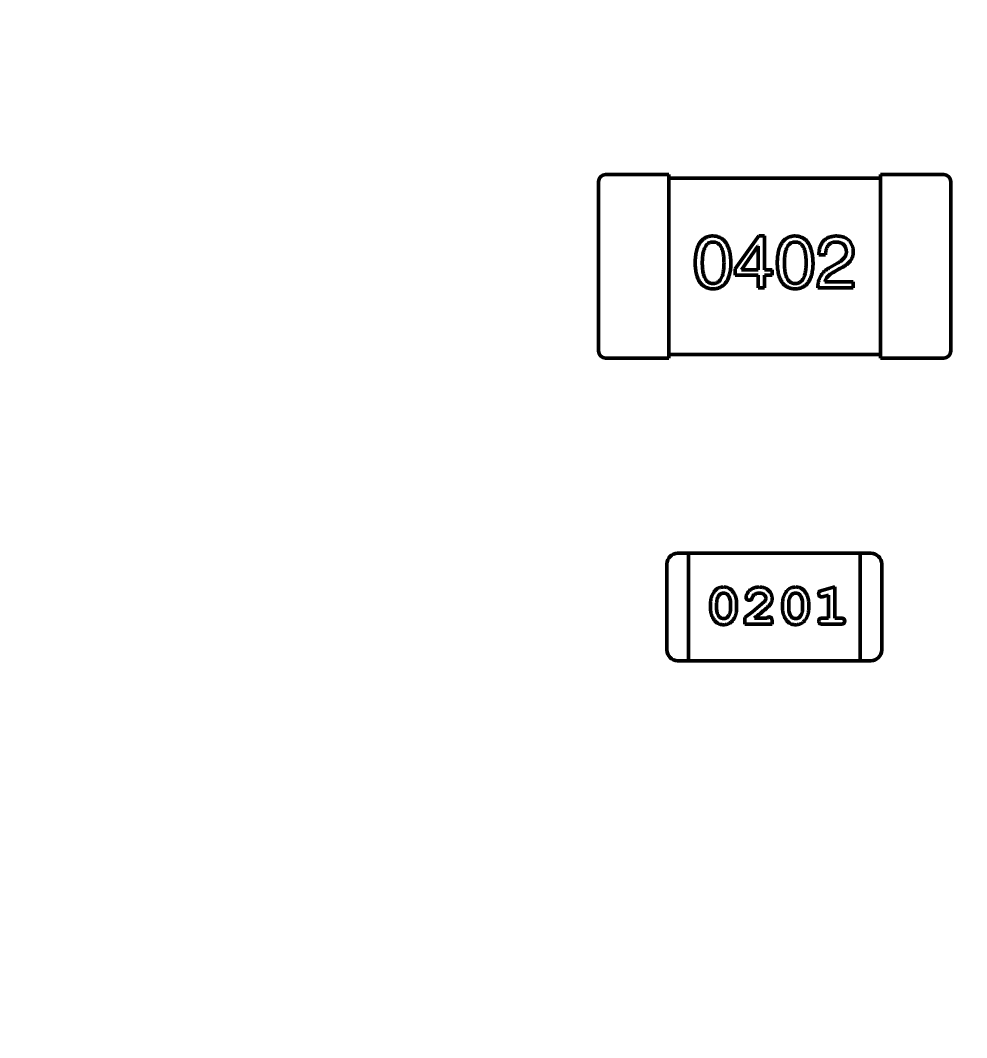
# Model space of a CAD drawing. Header units: millimetres. Extents: x 71 to 428, y 120 to 295.
# Drawn here: x 356.533 to 359.219, y 225.302 to 228.187 of the extents above; entities that cross this region are included whole.
import ezdxf

# ---------------------------------------------------------------- set-up
doc = ezdxf.new("R2010")
doc.units = ezdxf.units.MM
doc.header["$LTSCALE"] = 0.75
doc.layers.add('Visible', color=7, linetype='Continuous', lineweight=50)
doc.layers.add('尺寸标注', color=3, linetype='Continuous')
doc.styles.get("Standard").update_dxf_attribs({"font": 'arial.ttf'})
doc.dimstyles.new('Dim-ISO-25', dxfattribs={"dimtxt": 3.5, "dimasz": 3.5, "dimexe": 2.1, "dimexo": 2.1, "dimgap": 1.4, "dimtad": 1, "dimzin": 12, "dimdsep": 46, "dimtxsty": 'Standard', "dimcen": 0, "dimazin": 3, "dimtp": 0.1, "dimtm": 0.1, "dimtfac": 0.714286, "dimtmove": 0, "dimatfit": 3, "dimfxl": 1, "dimtzin": 12, "dimarcsym": 0})

# ---------------------------------------------------------------- blocks, each defined once
blk = doc.blocks.new('*D139')
at = {"color": 0, "linetype": 'ByBlock', "lineweight": -2}
for p, q in [((354.8964, 258.3129), (354.8964, 264.5936)), ((384.4004, 221.7318), (384.4004, 264.5936)), ((384.4004, 262.4936), (354.8964, 262.4936))]:
    blk.add_line(p, q, dxfattribs=at)
at = {"color": 0, "linetype": 'ByBlock'}
for points in [[(354.8964, 262.4936), (358.3964, 263.0769), (358.3964, 261.9102)], [(384.4004, 262.4936), (380.9004, 263.0769), (380.9004, 261.9102)]]:
    blk.add_solid(points, dxfattribs=at)
at = {"layer": 'Defpoints', "color": 0, "linetype": 'ByBlock'}
for p in [(354.8964, 256.2129), (384.4004, 219.6318)]:
    blk.add_point(p, dxfattribs=at)
at = {"color": 0, "linetype": 'ByBlock', "lineweight": -2, "insert": (369.6484, 265.6806), "char_height": 3.5, "attachment_point": 5}
blk.add_mtext('\\A0;29.5', dxfattribs=at)

msp = doc.modelspace()

# ---------------------------------------------------------------- linework, layer by layer
at = {"layer": 'Visible'}
for p, q in [((358.374, 227.7489), (358.194, 227.7489)), ((358.374, 227.7289), (358.374, 227.7489)), ((358.974, 227.7389), (358.374, 227.7389)), ((358.974, 227.7489), (358.974, 227.7289)), ((359.154, 227.7489), (358.974, 227.7489)), ((358.174, 227.7289), (358.174, 227.2489)), ((358.374, 227.7289), (358.374, 227.2489)), ((358.974, 227.2489), (358.974, 227.7289)), ((359.174, 227.2489), (359.174, 227.7289)), ((358.5623, 227.4817), (358.6295, 227.5752)), ((358.6451, 227.5752), (358.6295, 227.5752)), ((358.6451, 227.4793), (358.6451, 227.5752)), ((358.6262, 227.5465), (358.5795, 227.4793)), ((358.6262, 227.5465), (358.6271, 227.5465)), ((358.6271, 227.5465), (358.6271, 227.4793)), ((358.7996, 227.5219), (358.8184, 227.5219)), ((358.5623, 227.4817), (358.5623, 227.4637)), ((358.6271, 227.4793), (358.5795, 227.4793)), ((358.6672, 227.4793), (358.6451, 227.4793)), ((358.6672, 227.4637), (358.6672, 227.4793)), ((358.8307, 227.4858), (358.8504, 227.4973)), ((358.8569, 227.4817), (358.8414, 227.4727)), ((358.5623, 227.4637), (358.6271, 227.4637)), ((358.6271, 227.4637), (358.6271, 227.4276)), ((358.6451, 227.4637), (358.6672, 227.4637)), ((358.6451, 227.4276), (358.6451, 227.4637)), ((358.6271, 227.4276), (358.6451, 227.4276)), ((358.7963, 227.4276), (358.8971, 227.4276)), ((358.8971, 227.4448), (358.8168, 227.4448)), ((358.8971, 227.4276), (358.8971, 227.4448)), ((358.374, 227.2289), (358.374, 227.2489)), ((358.974, 227.2489), (358.974, 227.2289)), ((358.194, 227.2289), (358.374, 227.2289)), ((358.374, 227.2389), (358.974, 227.2389)), ((358.974, 227.2289), (359.154, 227.2289)), ((358.4291, 226.6753), (358.3986, 226.6753)), ((358.4291, 226.6448), (358.4291, 226.6753)), ((358.9168, 226.6753), (358.4291, 226.6753)), ((358.4291, 226.6448), (358.4291, 226.6753)), ((358.9168, 226.6753), (358.9168, 226.6448)), ((358.9168, 226.6448), (358.9168, 226.6753)), ((358.9473, 226.6753), (358.9168, 226.6753)), ((358.3682, 226.6448), (358.3682, 226.401)), ((358.4291, 226.6448), (358.4291, 226.401)), ((358.4291, 226.6448), (358.4291, 226.401)), ((358.9168, 226.401), (358.9168, 226.6448)), ((358.9168, 226.6448), (358.9168, 226.401)), ((358.9778, 226.401), (358.9778, 226.6448)), ((358.8079, 226.5697), (358.8444, 226.5796)), ((358.8271, 226.5564), (358.8121, 226.5523)), ((358.8271, 226.4915), (358.8271, 226.5564)), ((358.8444, 226.5796), (358.8444, 226.4915)), ((358.492, 226.5172), (358.492, 226.5349)), ((358.5093, 226.5175), (358.5093, 226.5347)), ((358.5487, 226.5347), (358.5487, 226.5175)), ((358.566, 226.5349), (358.566, 226.5172)), ((358.6966, 226.5172), (358.6966, 226.5349)), ((358.7139, 226.5175), (358.7139, 226.5347)), ((358.7532, 226.5347), (358.7532, 226.5175)), ((358.7705, 226.5349), (358.7705, 226.5172)), ((358.5896, 226.4742), (358.5896, 226.493)), ((358.6667, 226.4742), (358.5896, 226.4742)), ((358.6163, 226.4915), (358.6525, 226.4915)), ((358.6667, 226.482), (358.6667, 226.4742)), ((358.8098, 226.4915), (358.8271, 226.4915)), ((358.8617, 226.4742), (358.8098, 226.4742)), ((358.8444, 226.4915), (358.8617, 226.4915)), ((358.4291, 226.3705), (358.4291, 226.401)), ((358.4291, 226.3705), (358.4291, 226.401)), ((358.9168, 226.401), (358.9168, 226.3705)), ((358.9168, 226.3705), (358.9168, 226.401)), ((358.3986, 226.3705), (358.4291, 226.3705)), ((358.4291, 226.3705), (358.9168, 226.3705)), ((358.9168, 226.3705), (358.9473, 226.3705))]:
    msp.add_line(p, q, dxfattribs=at)
at = {"layer": 'Visible', "extrusion": (0, 0, -1)}
msp.add_circle((-354.8964, 204.496), 47.93, dxfattribs=at)
at = {"layer": 'Visible'}
for centre, radius, start, end in [((358.194, 227.7289), 0.02, 90, 180), ((359.154, 227.7289), 0.02, 0, 90), ((358.194, 227.2489), 0.02, 180, 270), ((359.154, 227.2489), 0.02, 270, 0), ((358.3986, 226.6448), 0.0305, 90, 180), ((358.9473, 226.6448), 0.0305, 0, 90), ((358.5139, 226.5353), 0.0348, 358.9671, 38.4954), ((358.7184, 226.5353), 0.0348, 358.9671, 38.4954), ((358.193, 227.0372), 0.6732, 306.0869, 312.1374), ((358.805, 226.5748), 0.0236, 274.1731, 287.5488), ((358.5438, 226.5168), 0.0345, 178.9143, 218.8744), ((358.0553, 227.2234), 0.9222, 307.4735, 310.1522), ((358.7483, 226.5168), 0.0345, 178.9143, 218.8744)]:
    msp.add_arc(centre, radius, start, end, dxfattribs=at)
at = {"layer": 'Visible', "extrusion": (0, 0, -1)}
for centre, start, end in [((-358.3986, 226.401), 270, 360), ((-358.9473, 226.401), 180, 270)]:
    msp.add_arc(centre, 0.0305, start, end, dxfattribs=at)
at = {"layer": 'Visible'}
for points, knots in [([(358.4482, 227.4989), (358.4483, 227.502), (358.4485, 227.5079), (358.4493, 227.5164), (358.4504, 227.5244), (358.4519, 227.5318), (358.4537, 227.5387), (358.456, 227.5449), (358.4586, 227.5506), (358.4616, 227.5557), (358.4649, 227.5602), (358.4687, 227.5641), (358.4728, 227.5674), (358.4774, 227.5702), (358.4823, 227.5723), (358.4875, 227.5739), (358.4931, 227.5749), (358.497, 227.5751), (358.499, 227.5752)], [0, 0, 0, 0, 0.088823, 0.172287, 0.250296, 0.323438, 0.392244, 0.456221, 0.516635, 0.573871, 0.628, 0.680335, 0.731489, 0.782557, 0.834044, 0.886738, 0.942089, 1, 1, 1, 1]), ([(358.499, 227.5752), (358.501, 227.575), (358.5048, 227.5748), (358.5103, 227.5737), (358.5155, 227.5721), (358.5204, 227.5699), (358.5248, 227.5671), (358.5289, 227.5637), (358.5327, 227.5598), (358.536, 227.5553), (358.539, 227.5502), (358.5417, 227.5445), (358.5439, 227.5383), (358.5458, 227.5315), (358.5474, 227.5242), (358.5486, 227.5163), (358.5494, 227.5078), (358.5497, 227.5019), (358.5498, 227.4989)], [0, 0, 0, 0, 0.057415, 0.112361, 0.16496, 0.216437, 0.267441, 0.318839, 0.371478, 0.426325, 0.483626, 0.544235, 0.608673, 0.677374, 0.750405, 0.828394, 0.911525, 1, 1, 1, 1]), ([(358.6813, 227.4989), (358.6814, 227.502), (358.6816, 227.5079), (358.6824, 227.5164), (358.6835, 227.5244), (358.685, 227.5318), (358.6869, 227.5387), (358.6891, 227.5449), (358.6917, 227.5506), (358.6947, 227.5557), (358.6981, 227.5602), (358.7019, 227.5641), (358.706, 227.5674), (358.7105, 227.5702), (358.7154, 227.5723), (358.7207, 227.5739), (358.7263, 227.5749), (358.7302, 227.5751), (358.7322, 227.5752)], [0, 0, 0, 0, 0.088823, 0.172287, 0.250296, 0.323438, 0.392244, 0.456221, 0.516635, 0.573871, 0.628, 0.680335, 0.731489, 0.782557, 0.834044, 0.886738, 0.942089, 1, 1, 1, 1]), ([(358.7322, 227.5752), (358.7341, 227.575), (358.738, 227.5748), (358.7435, 227.5737), (358.7487, 227.5721), (358.7535, 227.5699), (358.758, 227.5671), (358.7621, 227.5637), (358.7658, 227.5598), (358.7692, 227.5553), (358.7722, 227.5502), (358.7748, 227.5445), (358.7771, 227.5383), (358.779, 227.5315), (358.7805, 227.5242), (358.7817, 227.5163), (358.7826, 227.5078), (358.7828, 227.5019), (358.783, 227.4989)], [0, 0, 0, 0, 0.057415, 0.112361, 0.16496, 0.216437, 0.267441, 0.318839, 0.371478, 0.426325, 0.483626, 0.544235, 0.608673, 0.677374, 0.750405, 0.828394, 0.911525, 1, 1, 1, 1]), ([(358.7996, 227.5219), (358.7996, 227.524), (358.7998, 227.528), (358.8004, 227.5339), (358.8015, 227.5394), (358.8029, 227.5445), (358.8048, 227.5492), (358.807, 227.5536), (358.8096, 227.5575), (358.8126, 227.5611), (358.816, 227.5643), (358.8198, 227.567), (358.824, 227.5693), (358.8285, 227.5713), (358.8334, 227.5729), (358.8387, 227.5741), (358.8444, 227.5749), (358.8483, 227.5751), (358.8504, 227.5752)], [0, 0, 0, 0, 0.074935, 0.145873, 0.212498, 0.27598, 0.33603, 0.394042, 0.450372, 0.505546, 0.560812, 0.616481, 0.673265, 0.732328, 0.7938, 0.858943, 0.92718, 1, 1, 1, 1]), ([(358.8504, 227.5752), (358.8522, 227.575), (358.8557, 227.5748), (358.8607, 227.574), (358.8654, 227.5729), (358.8699, 227.5716), (358.8739, 227.5699), (358.8777, 227.5679), (358.8811, 227.5655), (358.8842, 227.5629), (358.887, 227.56), (358.8895, 227.5567), (358.8916, 227.5532), (358.8933, 227.5493), (358.8948, 227.5452), (358.8959, 227.5407), (358.8967, 227.5359), (358.897, 227.5326), (358.8971, 227.5309)], [0, 0, 0, 0, 0.074847, 0.14558, 0.212628, 0.276599, 0.337792, 0.396608, 0.453638, 0.509854, 0.565589, 0.621545, 0.678777, 0.737222, 0.798388, 0.862259, 0.929312, 1, 1, 1, 1]), ([(358.499, 227.5579), (358.4978, 227.5579), (358.4954, 227.5578), (358.4919, 227.5571), (358.4887, 227.556), (358.4857, 227.5543), (358.4829, 227.5522), (358.4804, 227.5497), (358.4782, 227.5466), (358.4762, 227.5431), (358.4744, 227.5392), (358.4728, 227.5348), (358.4716, 227.5299), (358.4705, 227.5246), (358.4697, 227.5189), (358.4691, 227.5126), (358.4687, 227.5059), (358.4687, 227.5013), (358.4687, 227.4989)], [0, 0, 0, 0, 0.049764, 0.097007, 0.143217, 0.188577, 0.235116, 0.282997, 0.333719, 0.387776, 0.445989, 0.508679, 0.576563, 0.649481, 0.728235, 0.812722, 0.903548, 1, 1, 1, 1]), ([(358.5302, 227.4989), (358.5301, 227.5013), (358.5301, 227.5059), (358.5297, 227.5126), (358.5291, 227.5189), (358.5283, 227.5246), (358.5272, 227.5299), (358.5259, 227.5348), (358.5243, 227.5392), (358.5225, 227.5431), (358.5204, 227.5466), (358.5181, 227.5497), (358.5155, 227.5522), (358.5127, 227.5543), (358.5096, 227.556), (358.5063, 227.5571), (358.5027, 227.5578), (358.5003, 227.5579), (358.499, 227.5579)], [0, 0, 0, 0, 0.095719, 0.185854, 0.269738, 0.347952, 0.420315, 0.487894, 0.550245, 0.608186, 0.662454, 0.713283, 0.761375, 0.808209, 0.854301, 0.901312, 0.949396, 1, 1, 1, 1]), ([(358.7322, 227.5579), (358.7309, 227.5579), (358.7285, 227.5578), (358.7251, 227.5571), (358.7218, 227.556), (358.7188, 227.5543), (358.7161, 227.5522), (358.7136, 227.5497), (358.7113, 227.5466), (358.7093, 227.5431), (358.7075, 227.5392), (358.706, 227.5348), (358.7047, 227.5299), (358.7036, 227.5246), (358.7028, 227.5189), (358.7023, 227.5126), (358.7019, 227.5059), (358.7019, 227.5013), (358.7018, 227.4989)], [0, 0, 0, 0, 0.049764, 0.097007, 0.143217, 0.188577, 0.235116, 0.282997, 0.333719, 0.387776, 0.445989, 0.508679, 0.576563, 0.649481, 0.728235, 0.812722, 0.903548, 1, 1, 1, 1]), ([(358.7633, 227.4989), (358.7633, 227.5013), (358.7632, 227.5059), (358.7629, 227.5126), (358.7623, 227.5189), (358.7614, 227.5246), (358.7604, 227.5299), (358.759, 227.5348), (358.7575, 227.5392), (358.7557, 227.5431), (358.7535, 227.5466), (358.7512, 227.5497), (358.7487, 227.5522), (358.7459, 227.5543), (358.7428, 227.556), (358.7394, 227.5571), (358.7359, 227.5578), (358.7334, 227.5579), (358.7322, 227.5579)], [0, 0, 0, 0, 0.095719, 0.185854, 0.269738, 0.347952, 0.420315, 0.487894, 0.550245, 0.608186, 0.662454, 0.713283, 0.761375, 0.808209, 0.854301, 0.901312, 0.949396, 1, 1, 1, 1]), ([(358.8479, 227.5579), (358.8468, 227.5579), (358.8445, 227.5579), (358.8412, 227.5574), (358.8382, 227.5567), (358.8353, 227.5558), (358.8327, 227.5545), (358.8303, 227.5529), (358.8281, 227.5511), (358.8262, 227.5489), (358.8244, 227.5465), (358.8229, 227.5438), (358.8216, 227.5408), (358.8205, 227.5376), (358.8196, 227.5341), (358.819, 227.5303), (358.8186, 227.5262), (358.8185, 227.5233), (358.8184, 227.5219)], [0, 0, 0, 0, 0.065945, 0.127767, 0.186553, 0.242898, 0.297728, 0.351599, 0.404854, 0.459191, 0.515338, 0.573322, 0.634405, 0.698538, 0.767039, 0.84022, 0.917406, 1, 1, 1, 1]), ([(358.8774, 227.5317), (358.8773, 227.5327), (358.8772, 227.5347), (358.8767, 227.5376), (358.8759, 227.5403), (358.875, 227.5429), (358.8739, 227.5452), (358.8726, 227.5473), (358.871, 227.5493), (358.8693, 227.551), (358.8673, 227.5526), (358.8651, 227.5539), (358.8627, 227.5551), (358.8602, 227.5561), (358.8574, 227.5568), (358.8544, 227.5574), (358.8512, 227.5578), (358.849, 227.5579), (358.8479, 227.5579)], [0, 0, 0, 0, 0.069456, 0.136175, 0.198596, 0.258993, 0.316838, 0.37342, 0.428889, 0.48454, 0.540119, 0.597644, 0.65702, 0.718534, 0.783117, 0.851564, 0.923888, 1, 1, 1, 1]), ([(358.8504, 227.4973), (358.8515, 227.4979), (358.8538, 227.4991), (358.857, 227.501), (358.86, 227.503), (358.8628, 227.5049), (358.8653, 227.5069), (358.8676, 227.509), (358.8697, 227.5111), (358.8715, 227.5132), (358.8731, 227.5154), (358.8744, 227.5176), (358.8755, 227.5199), (358.8764, 227.5222), (358.877, 227.5245), (358.8774, 227.5269), (358.8776, 227.5293), (358.8775, 227.5309), (358.8774, 227.5317)], [0, 0, 0, 0, 0.084365, 0.165386, 0.24176, 0.314729, 0.38433, 0.449952, 0.513164, 0.5734, 0.630824, 0.68644, 0.740136, 0.792605, 0.844515, 0.896112, 0.947763, 1, 1, 1, 1]), ([(358.8971, 227.5309), (358.8971, 227.5297), (358.8972, 227.5272), (358.8969, 227.5235), (358.8962, 227.5199), (358.8953, 227.5164), (358.8939, 227.513), (358.8922, 227.5097), (358.8902, 227.5065), (358.8879, 227.5034), (358.8852, 227.5003), (358.8822, 227.4974), (358.8788, 227.4945), (358.8751, 227.4918), (358.871, 227.4891), (358.8667, 227.4865), (358.8619, 227.484), (358.8586, 227.4825), (358.8569, 227.4817)], [0, 0, 0, 0, 0.055083, 0.109453, 0.162685, 0.21614, 0.26961, 0.324284, 0.380202, 0.437433, 0.497084, 0.559152, 0.624288, 0.692446, 0.763862, 0.838743, 0.917269, 1, 1, 1, 1]), ([(358.499, 227.4252), (358.497, 227.4252), (358.4931, 227.4254), (358.4875, 227.4264), (358.4823, 227.4279), (358.4774, 227.43), (358.4728, 227.4326), (358.4687, 227.4358), (358.4649, 227.4396), (358.4616, 227.444), (358.4586, 227.4489), (358.456, 227.4544), (358.4537, 227.4605), (358.4519, 227.4671), (358.4504, 227.4742), (358.4493, 227.482), (358.4485, 227.4903), (358.4483, 227.496), (358.4482, 227.4989)], [0, 0, 0, 0, 0.059135, 0.115606, 0.169241, 0.221578, 0.273261, 0.324749, 0.377329, 0.431642, 0.488541, 0.548597, 0.612232, 0.680174, 0.752504, 0.829777, 0.912307, 1, 1, 1, 1]), ([(358.4687, 227.4989), (358.4687, 227.4965), (358.4687, 227.4919), (358.4691, 227.4852), (358.4697, 227.479), (358.4705, 227.4732), (358.4716, 227.4679), (358.4728, 227.4631), (358.4744, 227.4587), (358.4762, 227.4547), (358.4782, 227.4512), (358.4804, 227.4482), (358.4829, 227.4456), (358.4857, 227.4436), (358.4887, 227.4419), (358.4919, 227.4407), (358.4954, 227.4401), (358.4978, 227.44), (358.499, 227.4399)], [0, 0, 0, 0, 0.096457, 0.187288, 0.27178, 0.350132, 0.423455, 0.491343, 0.554037, 0.612253, 0.666313, 0.717038, 0.764921, 0.811214, 0.856775, 0.902988, 0.950234, 1, 1, 1, 1]), ([(358.5498, 227.4989), (358.5497, 227.496), (358.5495, 227.4903), (358.5488, 227.482), (358.5477, 227.4742), (358.5461, 227.4671), (358.5443, 227.4605), (358.542, 227.4544), (358.5394, 227.4489), (358.5365, 227.444), (358.5331, 227.4396), (358.5293, 227.4358), (358.5252, 227.4326), (358.5207, 227.43), (358.5158, 227.4279), (358.5105, 227.4264), (358.5049, 227.4254), (358.501, 227.4252), (358.499, 227.4252)], [0, 0, 0, 0, 0.08769, 0.170218, 0.24749, 0.319818, 0.387758, 0.451391, 0.511445, 0.568185, 0.622681, 0.67526, 0.726746, 0.778428, 0.830764, 0.884397, 0.940866, 1, 1, 1, 1]), ([(358.499, 227.4399), (358.5003, 227.44), (358.5027, 227.4401), (358.5063, 227.4409), (358.5096, 227.4422), (358.5127, 227.4439), (358.5155, 227.446), (358.5181, 227.4486), (358.5204, 227.4516), (358.5225, 227.4551), (358.5243, 227.4591), (358.5259, 227.4634), (358.5272, 227.4683), (358.5283, 227.4735), (358.5291, 227.4793), (358.5297, 227.4854), (358.5301, 227.492), (358.5301, 227.4966), (358.5302, 227.4989)], [0, 0, 0, 0, 0.050879, 0.099377, 0.146973, 0.193618, 0.240619, 0.289461, 0.34047, 0.395283, 0.453059, 0.515633, 0.582666, 0.655287, 0.732971, 0.815933, 0.905166, 1, 1, 1, 1]), ([(358.7322, 227.4252), (358.7302, 227.4252), (358.7263, 227.4254), (358.7207, 227.4264), (358.7154, 227.4279), (358.7105, 227.43), (358.706, 227.4326), (358.7019, 227.4358), (358.6981, 227.4396), (358.6948, 227.444), (358.6917, 227.4489), (358.6891, 227.4544), (358.6869, 227.4605), (358.685, 227.4671), (358.6835, 227.4742), (358.6824, 227.482), (358.6816, 227.4903), (358.6814, 227.496), (358.6813, 227.4989)], [0, 0, 0, 0, 0.059135, 0.115606, 0.169241, 0.221578, 0.273261, 0.324749, 0.377329, 0.431642, 0.488541, 0.548597, 0.612232, 0.680174, 0.752504, 0.829777, 0.912307, 1, 1, 1, 1]), ([(358.7018, 227.4989), (358.7019, 227.4965), (358.7019, 227.4919), (358.7023, 227.4852), (358.7028, 227.479), (358.7036, 227.4732), (358.7047, 227.4679), (358.706, 227.4631), (358.7075, 227.4587), (358.7093, 227.4547), (358.7113, 227.4512), (358.7136, 227.4482), (358.7161, 227.4456), (358.7188, 227.4436), (358.7218, 227.4419), (358.7251, 227.4407), (358.7285, 227.4401), (358.7309, 227.44), (358.7322, 227.4399)], [0, 0, 0, 0, 0.096457, 0.187288, 0.27178, 0.350132, 0.423455, 0.491343, 0.554037, 0.612253, 0.666313, 0.717038, 0.764921, 0.811214, 0.856775, 0.902988, 0.950234, 1, 1, 1, 1]), ([(358.7322, 227.4399), (358.7334, 227.44), (358.7359, 227.4401), (358.7395, 227.4409), (358.7428, 227.4422), (358.7458, 227.4439), (358.7487, 227.446), (358.7512, 227.4486), (358.7536, 227.4516), (358.7556, 227.4551), (358.7575, 227.4591), (358.759, 227.4634), (358.7604, 227.4683), (358.7614, 227.4735), (358.7623, 227.4793), (358.7629, 227.4854), (358.7632, 227.492), (358.7633, 227.4966), (358.7633, 227.4989)], [0, 0, 0, 0, 0.050879, 0.099377, 0.146973, 0.193618, 0.240619, 0.289461, 0.34047, 0.395283, 0.453059, 0.515633, 0.582666, 0.655287, 0.732971, 0.815933, 0.905166, 1, 1, 1, 1]), ([(358.783, 227.4989), (358.7829, 227.496), (358.7827, 227.4903), (358.7819, 227.482), (358.7808, 227.4742), (358.7793, 227.4671), (358.7774, 227.4605), (358.7752, 227.4544), (358.7726, 227.4489), (358.7696, 227.444), (358.7662, 227.4396), (358.7625, 227.4358), (358.7583, 227.4326), (358.7538, 227.43), (358.7489, 227.4279), (358.7437, 227.4264), (358.738, 227.4254), (358.7341, 227.4252), (358.7322, 227.4252)], [0, 0, 0, 0, 0.08769, 0.170218, 0.24749, 0.319818, 0.387758, 0.451391, 0.511445, 0.568185, 0.622681, 0.67526, 0.726746, 0.778428, 0.830764, 0.884397, 0.940866, 1, 1, 1, 1]), ([(358.7963, 227.4276), (358.7963, 227.4293), (358.7965, 227.4325), (358.797, 227.4373), (358.7977, 227.4419), (358.7987, 227.4463), (358.7999, 227.4506), (358.8014, 227.4546), (358.8032, 227.4585), (358.8052, 227.4623), (358.8075, 227.4658), (358.8101, 227.4692), (358.8129, 227.4724), (358.816, 227.4755), (358.8192, 227.4783), (358.8228, 227.481), (358.8266, 227.4835), (358.8293, 227.4851), (358.8307, 227.4858)], [0, 0, 0, 0, 0.069512, 0.136307, 0.201431, 0.265186, 0.327322, 0.388242, 0.448098, 0.507757, 0.566952, 0.626243, 0.686026, 0.745963, 0.807549, 0.869906, 0.934172, 1, 1, 1, 1]), ([(358.8414, 227.4727), (358.8396, 227.4717), (358.8362, 227.4697), (358.8316, 227.4665), (358.8276, 227.4632), (358.8242, 227.4597), (358.8213, 227.4562), (358.8192, 227.4525), (358.8176, 227.4488), (358.817, 227.4461), (358.8168, 227.4448)], [0, 0, 0, 0, 0.158292, 0.304606, 0.440272, 0.565336, 0.681745, 0.791834, 0.896966, 1, 1, 1, 1]), ([(358.492, 226.5349), (358.4921, 226.5362), (358.4921, 226.5388), (358.4926, 226.5427), (358.4933, 226.5466), (358.4944, 226.5503), (358.4957, 226.5541), (358.4974, 226.5578), (358.4993, 226.5615), (358.5015, 226.5651), (358.504, 226.5685), (358.5067, 226.5715), (358.5098, 226.574), (358.5131, 226.576), (358.5167, 226.5776), (358.5205, 226.5787), (358.5246, 226.5794), (358.5274, 226.5795), (358.5288, 226.5796)], [0, 0, 0, 0, 0.00000392332, 0.00000781989, 0.00001171272, 0.00001567896, 0.00001965637, 0.0000237297, 0.00002787662, 0.00003216055, 0.00003639187, 0.00004045616, 0.00004438048, 0.00004824611, 0.00005213167, 0.00005611832, 0.00006024496, 0.00006456571, 0.00006456571, 0.00006456571, 0.00006456571]), ([(358.5093, 226.5347), (358.5094, 226.5357), (358.5094, 226.5378), (358.5097, 226.5409), (358.5103, 226.5438), (358.5111, 226.5466), (358.5121, 226.5493), (358.5134, 226.5518), (358.5149, 226.5542), (358.516, 226.5557), (358.5166, 226.5565)], [0, 0, 0, 0, 0.00000318492, 0.00000626087, 0.00000925103, 0.00001217896, 0.00001502895, 0.00001784239, 0.00002067728, 0.00002351442, 0.00002351442, 0.00002351442, 0.00002351442]), ([(358.5166, 226.5565), (358.517, 226.5569), (358.5178, 226.5578), (358.5192, 226.559), (358.5206, 226.56), (358.5221, 226.5608), (358.5237, 226.5615), (358.5254, 226.5619), (358.5271, 226.5622), (358.5283, 226.5622), (358.529, 226.5623)], [0, 0, 0, 0, 0.00000183944, 0.00000361127, 0.00000533318, 0.000007034, 0.00000875084, 0.00001047589, 0.00001226209, 0.00001410398, 0.00001410398, 0.00001410398, 0.00001410398]), ([(358.5288, 226.5796), (358.5305, 226.5795), (358.5336, 226.5794), (358.5382, 226.5786), (358.5423, 226.5773), (358.5455, 226.5757), (358.5479, 226.5741), (358.5496, 226.5727), (358.5513, 226.5711), (358.553, 226.5692), (358.5547, 226.5671), (358.5564, 226.5648), (358.558, 226.5622), (358.5596, 226.5595), (358.5611, 226.5566), (358.5624, 226.5537), (358.5635, 226.5506), (358.5644, 226.5476), (358.5651, 226.5445), (358.5656, 226.5414), (358.5659, 226.5382), (358.566, 226.536), (358.566, 226.5349)], [0, 0, 0, 0, 0.0000049509, 0.00000956577, 0.00001394934, 0.00001814864, 0.00002029821, 0.00002254065, 0.00002494766, 0.00002747925, 0.00003018326, 0.00003308541, 0.00003612424, 0.00003937499, 0.00004267473, 0.00004595618, 0.00004918637, 0.00005240085, 0.00005560716, 0.00005880481, 0.00006204786, 0.00006530354, 0.00006530354, 0.00006530354, 0.00006530354]), ([(358.529, 226.5623), (358.5307, 226.5622), (358.533, 226.5622), (358.5369, 226.5605), (358.5378, 226.56), (358.5398, 226.5585), (358.5404, 226.5578), (358.5411, 226.557)], [-0.001290056, -0.001290056, -0.001290056, -0.001290056, -0.000574455, -0.000574455, -0.000312129, -0.000312129, 0, 0, 0, 0]), ([(358.5927, 226.5502), (358.5928, 226.5511), (358.5929, 226.5531), (358.5939, 226.5561), (358.5953, 226.5594), (358.5973, 226.563), (358.5998, 226.5666), (358.603, 226.5698), (358.6066, 226.5727), (358.6108, 226.5751), (358.6153, 226.5771), (358.62, 226.5785), (358.6249, 226.5794), (358.6283, 226.5795), (358.63, 226.5796)], [0, 0, 0, 0, 0.00000270097, 0.00000585083, 0.00000944726, 0.00001361474, 0.00001806426, 0.00002254117, 0.00002715344, 0.00003199017, 0.00003694194, 0.00004188211, 0.00004685466, 0.00005196179, 0.00005196179, 0.00005196179, 0.00005196179]), ([(358.615, 226.5569), (358.6145, 226.5564), (358.6134, 226.5553), (358.6122, 226.5533), (358.6109, 226.551), (358.6103, 226.5493), (358.61, 226.5484)], [0, 0, 0, 0, 0.000002175077, 0.000004534679, 0.00000710803, 0.00000994851, 0.00000994851, 0.00000994851, 0.00000994851]), ([(358.6299, 226.5623), (358.6276, 226.5622), (358.6251, 226.5622), (358.6182, 226.5596), (358.6161, 226.5578), (358.615, 226.5569)], [0, 0, 0, 0, 0.000683895, 0.000683895, 0.001354625, 0.001354625, 0.001354625, 0.001354625]), ([(358.6494, 226.5477), (358.6493, 226.5487), (358.6491, 226.5505), (358.6481, 226.5532), (358.6464, 226.5557), (358.644, 226.558), (358.6412, 226.5599), (358.6378, 226.5613), (358.634, 226.5621), (358.6313, 226.5622), (358.6299, 226.5623)], [0, 0, 0, 0, 0.00000276995, 0.00000554886, 0.00000847062, 0.00001170472, 0.00001512547, 0.00001868094, 0.00002249375, 0.00002666224, 0.00002666224, 0.00002666224, 0.00002666224]), ([(358.63, 226.5796), (358.6313, 226.5795), (358.6339, 226.5795), (358.6376, 226.579), (358.6412, 226.5783), (358.6446, 226.5772), (358.6479, 226.5759), (358.6509, 226.5742), (358.6537, 226.5723), (358.6564, 226.57), (358.6588, 226.5676), (358.6609, 226.565), (358.6627, 226.5623), (358.6641, 226.5594), (358.6653, 226.5564), (358.6661, 226.5533), (358.6666, 226.5501), (358.6666, 226.5479), (358.6667, 226.5468)], [0, 0, 0, 0, 0.00000396152, 0.00000777318, 0.00001144186, 0.00001501091, 0.00001850341, 0.0000219689, 0.00002545535, 0.0000289496, 0.00003241385, 0.00003575633, 0.00003900914, 0.00004220711, 0.00004540995, 0.00004860867, 0.00005188381, 0.00005525319, 0.00005525319, 0.00005525319, 0.00005525319]), ([(358.6966, 226.5349), (358.6966, 226.5362), (358.6966, 226.5388), (358.6971, 226.5427), (358.6978, 226.5466), (358.6989, 226.5503), (358.7002, 226.5541), (358.7019, 226.5578), (358.7038, 226.5615), (358.706, 226.5651), (358.7085, 226.5685), (358.7113, 226.5715), (358.7143, 226.574), (358.7176, 226.576), (358.7212, 226.5776), (358.725, 226.5787), (358.7291, 226.5794), (358.7319, 226.5795), (358.7334, 226.5796)], [0, 0, 0, 0, 0.00000392332, 0.00000781989, 0.00001171272, 0.00001567896, 0.00001965637, 0.0000237297, 0.00002787662, 0.00003216055, 0.00003639187, 0.00004045616, 0.00004438048, 0.00004824611, 0.00005213167, 0.00005611832, 0.00006024496, 0.00006456571, 0.00006456571, 0.00006456571, 0.00006456571]), ([(358.7139, 226.5347), (358.7139, 226.5357), (358.7139, 226.5378), (358.7143, 226.5409), (358.7148, 226.5438), (358.7156, 226.5466), (358.7166, 226.5493), (358.7179, 226.5518), (358.7194, 226.5542), (358.7205, 226.5557), (358.7211, 226.5565)], [0, 0, 0, 0, 0.00000318492, 0.00000626087, 0.00000925103, 0.00001217896, 0.00001502895, 0.00001784239, 0.00002067728, 0.00002351442, 0.00002351442, 0.00002351442, 0.00002351442]), ([(358.7211, 226.5565), (358.7215, 226.5569), (358.7223, 226.5578), (358.7237, 226.559), (358.7251, 226.56), (358.7266, 226.5608), (358.7282, 226.5615), (358.7299, 226.5619), (358.7316, 226.5622), (358.7329, 226.5622), (358.7335, 226.5623)], [0, 0, 0, 0, 0.00000183944, 0.00000361127, 0.00000533318, 0.000007034, 0.00000875084, 0.00001047589, 0.00001226209, 0.00001410398, 0.00001410398, 0.00001410398, 0.00001410398]), ([(358.7334, 226.5796), (358.735, 226.5795), (358.7381, 226.5794), (358.7427, 226.5786), (358.7469, 226.5773), (358.75, 226.5757), (358.7524, 226.5741), (358.7541, 226.5727), (358.7558, 226.5711), (358.7576, 226.5692), (358.7592, 226.5671), (358.7609, 226.5648), (358.7625, 226.5622), (358.7641, 226.5595), (358.7656, 226.5566), (358.7669, 226.5537), (358.768, 226.5506), (358.7689, 226.5476), (358.7696, 226.5445), (358.7701, 226.5414), (358.7704, 226.5382), (358.7705, 226.536), (358.7705, 226.5349)], [0, 0, 0, 0, 0.0000049509, 0.00000956577, 0.00001394934, 0.00001814864, 0.00002029821, 0.00002254065, 0.00002494766, 0.00002747925, 0.00003018326, 0.00003308541, 0.00003612424, 0.00003937499, 0.00004267473, 0.00004595618, 0.00004918637, 0.00005240085, 0.00005560716, 0.00005880481, 0.00006204786, 0.00006530354, 0.00006530354, 0.00006530354, 0.00006530354]), ([(358.7335, 226.5623), (358.7352, 226.5622), (358.7376, 226.5622), (358.7414, 226.5605), (358.7423, 226.56), (358.7443, 226.5585), (358.7449, 226.5578), (358.7456, 226.557)], [-0.001290056, -0.001290056, -0.001290056, -0.001290056, -0.000574455, -0.000574455, -0.000312129, -0.000312129, 0, 0, 0, 0]), ([(358.7988, 226.5605), (358.7988, 226.5611), (358.7988, 226.5621), (358.7992, 226.5637), (358.7997, 226.565), (358.8005, 226.5662), (358.8017, 226.5672), (358.8034, 226.5681), (358.8054, 226.569), (358.807, 226.5694), (358.8079, 226.5697)], [0, 0, 0, 0, 0.0000016554, 0.00000317637, 0.00000457095, 0.00000589892, 0.0000073621, 0.00000919188, 0.00001140337, 0.00001403183, 0.00001403183, 0.00001403183, 0.00001403183]), ([(358.8067, 226.5512), (358.8062, 226.5513), (358.8051, 226.5513), (358.8037, 226.5519), (358.8023, 226.5527), (358.8011, 226.5539), (358.8001, 226.5553), (358.7994, 226.5569), (358.7989, 226.5587), (358.7988, 226.5599), (358.7988, 226.5605)], [0, 0, 0, 0, 0.00000155142, 0.00000307615, 0.00000463796, 0.00000633435, 0.00000808701, 0.00000980672, 0.0000115757, 0.0000134416, 0.0000134416, 0.0000134416, 0.0000134416]), ([(358.6016, 226.5418), (358.601, 226.5418), (358.5998, 226.5419), (358.5982, 226.5424), (358.5967, 226.5432), (358.5953, 226.5443), (358.5942, 226.5456), (358.5933, 226.5471), (358.5928, 226.5486), (358.5928, 226.5497), (358.5927, 226.5502)], [0, 0, 0, 0, 0.00000173224, 0.00000338557, 0.00000506021, 0.00000680672, 0.00000853127, 0.00001015356, 0.00001173733, 0.00001335086, 0.00001335086, 0.00001335086, 0.00001335086]), ([(358.61, 226.5484), (358.6098, 226.5478), (358.6094, 226.5468), (358.6087, 226.5454), (358.6078, 226.5442), (358.6067, 226.5433), (358.6056, 226.5426), (358.6044, 226.5421), (358.603, 226.5419), (358.602, 226.5418), (358.6016, 226.5418)], [0, 0, 0, 0, 0.00000176971, 0.00000333785, 0.00000478827, 0.00000612499, 0.00000741067, 0.00000872109, 0.00001009523, 0.00001156844, 0.00001156844, 0.00001156844, 0.00001156844]), ([(358.6446, 226.538), (358.6453, 226.5388), (358.6467, 226.5404), (358.6482, 226.5429), (358.6492, 226.5453), (358.6493, 226.5469), (358.6494, 226.5477)], [0, 0, 0, 0, 0.00000327363, 0.00000614506, 0.00000868134, 0.00001102863, 0.00001102863, 0.00001102863, 0.00001102863]), ([(358.6667, 226.5468), (358.6666, 226.5457), (358.6666, 226.5434), (358.666, 226.5401), (358.6651, 226.537), (358.664, 226.5344), (358.6629, 226.5324), (358.6618, 226.5307), (358.6604, 226.5289), (358.6588, 226.5271), (358.657, 226.5251), (358.6548, 226.523), (358.6525, 226.5208), (358.6508, 226.5193), (358.6499, 226.5185)], [0, 0, 0, 0, 0.00000342014, 0.00000675686, 0.0000100548, 0.00001336016, 0.00001511038, 0.00001710808, 0.00001935068, 0.00002182599, 0.00002457522, 0.00002758559, 0.00003084269, 0.00003438436, 0.00003438436, 0.00003438436, 0.00003438436]), ([(358.5291, 226.4726), (358.5274, 226.4726), (358.5243, 226.4727), (358.5197, 226.4736), (358.5155, 226.4749), (358.5123, 226.4765), (358.51, 226.4781), (358.5082, 226.4795), (358.5065, 226.4812), (358.5048, 226.483), (358.5032, 226.4851), (358.5015, 226.4874), (358.4999, 226.49), (358.4983, 226.4927), (358.4969, 226.4956), (358.4956, 226.4986), (358.4945, 226.5016), (358.4936, 226.5046), (358.4929, 226.5077), (358.4924, 226.5108), (358.4921, 226.514), (358.4921, 226.5161), (358.492, 226.5172)], [0, 0, 0, 0, 0.00000497342, 0.0000096394, 0.00001402095, 0.00001825168, 0.00002037965, 0.00002265599, 0.00002504403, 0.00002759278, 0.00003028011, 0.00003314629, 0.00003618373, 0.00003942054, 0.00004270743, 0.0000459775, 0.00004918291, 0.00005238891, 0.00005556952, 0.00005878627, 0.00006197839, 0.00006523258, 0.00006523258, 0.00006523258, 0.00006523258]), ([(358.566, 226.5172), (358.566, 226.5159), (358.5659, 226.5133), (358.5654, 226.5094), (358.5647, 226.5056), (358.5636, 226.5017), (358.5623, 226.498), (358.5606, 226.4943), (358.5587, 226.4906), (358.5565, 226.487), (358.554, 226.4836), (358.5512, 226.4807), (358.5482, 226.4781), (358.5449, 226.4761), (358.5413, 226.4745), (358.5374, 226.4734), (358.5333, 226.4727), (358.5305, 226.4726), (358.5291, 226.4726)], [0, 0, 0, 0, 0.00000392684, 0.00000785143, 0.00001177672, 0.00001571618, 0.00001972871, 0.00002380569, 0.00002796783, 0.00003225561, 0.00003649073, 0.00004054073, 0.00004446857, 0.0000483457, 0.00005223474, 0.00005622497, 0.00006035531, 0.00006470459, 0.00006470459, 0.00006470459, 0.00006470459]), ([(358.5487, 226.5175), (358.5487, 226.5164), (358.5486, 226.5143), (358.5483, 226.5113), (358.5477, 226.5083), (358.5469, 226.5055), (358.5459, 226.5029), (358.5446, 226.5003), (358.5432, 226.4979), (358.542, 226.4964), (358.5414, 226.4957)], [0, 0, 0, 0, 0.00000318535, 0.00000626171, 0.00000925226, 0.0000121569, 0.00001503035, 0.00001784417, 0.00002067944, 0.00002351696, 0.00002351696, 0.00002351696, 0.00002351696]), ([(358.7336, 226.4726), (358.732, 226.4726), (358.7288, 226.4727), (358.7242, 226.4736), (358.72, 226.4749), (358.7168, 226.4765), (358.7145, 226.4781), (358.7127, 226.4795), (358.711, 226.4812), (358.7093, 226.483), (358.7077, 226.4851), (358.706, 226.4874), (358.7044, 226.49), (358.7028, 226.4927), (358.7014, 226.4956), (358.7001, 226.4986), (358.699, 226.5016), (358.6981, 226.5046), (358.6974, 226.5077), (358.6969, 226.5108), (358.6966, 226.514), (358.6966, 226.5161), (358.6966, 226.5172)], [0, 0, 0, 0, 0.00000497342, 0.0000096394, 0.00001402095, 0.00001825168, 0.00002037965, 0.00002265599, 0.00002504403, 0.00002759278, 0.00003028011, 0.00003314629, 0.00003618373, 0.00003942054, 0.00004270743, 0.0000459775, 0.00004918291, 0.00005238891, 0.00005556952, 0.00005878627, 0.00006197839, 0.00006523258, 0.00006523258, 0.00006523258, 0.00006523258]), ([(358.7705, 226.5172), (358.7705, 226.5159), (358.7704, 226.5133), (358.77, 226.5094), (358.7692, 226.5056), (358.7682, 226.5017), (358.7668, 226.498), (358.7651, 226.4943), (358.7632, 226.4906), (358.761, 226.487), (358.7585, 226.4836), (358.7557, 226.4807), (358.7527, 226.4781), (358.7494, 226.4761), (358.7458, 226.4745), (358.742, 226.4734), (358.7379, 226.4727), (358.735, 226.4726), (358.7336, 226.4726)], [0, 0, 0, 0, 0.00000392684, 0.00000785143, 0.00001177672, 0.00001571618, 0.00001972871, 0.00002380569, 0.00002796783, 0.00003225561, 0.00003649073, 0.00004054073, 0.00004446857, 0.0000483457, 0.00005223474, 0.00005622497, 0.00006035531, 0.00006470459, 0.00006470459, 0.00006470459, 0.00006470459]), ([(358.7532, 226.5175), (358.7532, 226.5164), (358.7531, 226.5143), (358.7528, 226.5113), (358.7522, 226.5083), (358.7514, 226.5055), (358.7504, 226.5029), (358.7491, 226.5003), (358.7477, 226.4979), (358.7465, 226.4964), (358.7459, 226.4957)], [0, 0, 0, 0, 0.00000318535, 0.00000626171, 0.00000925226, 0.0000121569, 0.00001503035, 0.00001784417, 0.00002067944, 0.00002351696, 0.00002351696, 0.00002351696, 0.00002351696]), ([(358.5291, 226.4899), (358.5274, 226.4899), (358.525, 226.49), (358.5212, 226.4916), (358.5202, 226.4922), (358.5183, 226.4936), (358.5177, 226.4944), (358.517, 226.4952)], [-0.00130772, -0.00130772, -0.00130772, -0.00130772, -0.000568367, -0.000568367, -0.000303346, -0.000303346, 0, 0, 0, 0]), ([(358.5414, 226.4957), (358.541, 226.4952), (358.5402, 226.4943), (358.5389, 226.4931), (358.5375, 226.4921), (358.536, 226.4913), (358.5344, 226.4907), (358.5327, 226.4902), (358.531, 226.4899), (358.5298, 226.4899), (358.5291, 226.4899)], [0, 0, 0, 0, 0.0000018202, 0.00000358945, 0.00000532878, 0.00000700563, 0.00000871996, 0.00001041883, 0.00001217822, 0.00001401743, 0.00001401743, 0.00001401743, 0.00001401743]), ([(358.6525, 226.4915), (358.653, 226.4919), (358.6538, 226.4928), (358.6552, 226.4938), (358.6566, 226.4945), (358.6576, 226.4946), (358.658, 226.4946)], [0, 0, 0, 0, 0.000001979447, 0.000003689122, 0.000005162448, 0.000006502727, 0.000006502727, 0.000006502727, 0.000006502727]), ([(358.658, 226.4946), (358.6586, 226.4946), (358.6599, 226.4945), (358.6616, 226.494), (358.6631, 226.4931), (358.6644, 226.4918), (358.6655, 226.49), (358.6662, 226.4878), (358.6666, 226.4851), (358.6666, 226.4831), (358.6667, 226.482)], [0, 0, 0, 0, 0.00000187764, 0.00000361327, 0.00000531251, 0.0000070813, 0.00000902226, 0.00001129545, 0.00001397833, 0.00001713871, 0.00001713871, 0.00001713871, 0.00001713871]), ([(358.7336, 226.4899), (358.7317, 226.4899), (358.7295, 226.49), (358.7257, 226.4916), (358.7247, 226.4922), (358.7229, 226.4936), (358.7222, 226.4944), (358.7215, 226.4952)], [-0.001302871, -0.001302871, -0.001302871, -0.001302871, -0.000568367, -0.000568367, -0.000303346, -0.000303346, 0, 0, 0, 0]), ([(358.7459, 226.4957), (358.7455, 226.4952), (358.7447, 226.4943), (358.7434, 226.4931), (358.742, 226.4921), (358.7405, 226.4913), (358.7389, 226.4907), (358.7372, 226.4902), (358.7355, 226.4899), (358.7343, 226.4899), (358.7336, 226.4899)], [0, 0, 0, 0, 0.0000018202, 0.00000358945, 0.00000532878, 0.00000700563, 0.00000871996, 0.00001041883, 0.00001217822, 0.00001401743, 0.00001401743, 0.00001401743, 0.00001401743]), ([(358.7988, 226.4828), (358.7988, 226.4834), (358.7989, 226.4846), (358.7994, 226.4863), (358.8003, 226.4878), (358.8014, 226.4891), (358.803, 226.4902), (358.8049, 226.4909), (358.8072, 226.4914), (358.8089, 226.4914), (358.8098, 226.4915)], [0, 0, 0, 0, 0.00000181765, 0.00000352748, 0.00000518059, 0.00000689671, 0.00000874178, 0.00001077158, 0.00001311671, 0.00001578619, 0.00001578619, 0.00001578619, 0.00001578619]), ([(358.8098, 226.4742), (358.8089, 226.4742), (358.8072, 226.4742), (358.8049, 226.4747), (358.803, 226.4754), (358.8014, 226.4765), (358.8002, 226.4778), (358.7994, 226.4793), (358.7989, 226.481), (358.7988, 226.4822), (358.7988, 226.4828)], [0, 0, 0, 0, 0.00000267139, 0.0000050182, 0.00000704044, 0.00000888684, 0.00001060418, 0.00001227988, 0.00001399093, 0.00001580988, 0.00001580988, 0.00001580988, 0.00001580988]), ([(358.8617, 226.4915), (358.8626, 226.4914), (358.8643, 226.4914), (358.8666, 226.4909), (358.8686, 226.4902), (358.8701, 226.4891), (358.8713, 226.4878), (358.8722, 226.4863), (358.8727, 226.4846), (358.8727, 226.4834), (358.8727, 226.4828)], [0, 0, 0, 0, 0.00000266875, 0.00000501324, 0.00000704249, 0.00000886703, 0.0000105988, 0.00001225146, 0.00001396082, 0.00001577798, 0.00001577798, 0.00001577798, 0.00001577798]), ([(358.8727, 226.4828), (358.8727, 226.4822), (358.8727, 226.481), (358.8721, 226.4793), (358.8713, 226.4778), (358.8701, 226.4765), (358.8686, 226.4754), (358.8666, 226.4747), (358.8643, 226.4742), (358.8626, 226.4742), (358.8617, 226.4742)], [0, 0, 0, 0, 0.00000180137, 0.00000349589, 0.00000515538, 0.00000687211, 0.0000086808, 0.0000106835, 0.00001300762, 0.0000156532, 0.0000156532, 0.0000156532, 0.0000156532])]:
    msp.add_open_spline(points, degree=3, knots=knots, dxfattribs=at)

# ---------------------------------------------------------------- dimensions: what is measured, and where the dimension line sits
at = {"layer": '尺寸标注'}
dim = msp.add_linear_dim(base=(354.8964, 262.4936), p1=(384.4004, 219.6318), p2=(354.8964, 256.2129), dimstyle='Dim-ISO-25', dxfattribs=at)
dim.commit()
dim.dimension.update_dxf_attribs({"geometry": '*D139', "text_midpoint": (369.6484, 265.6806)})

doc.saveas('drawing.dxf')
